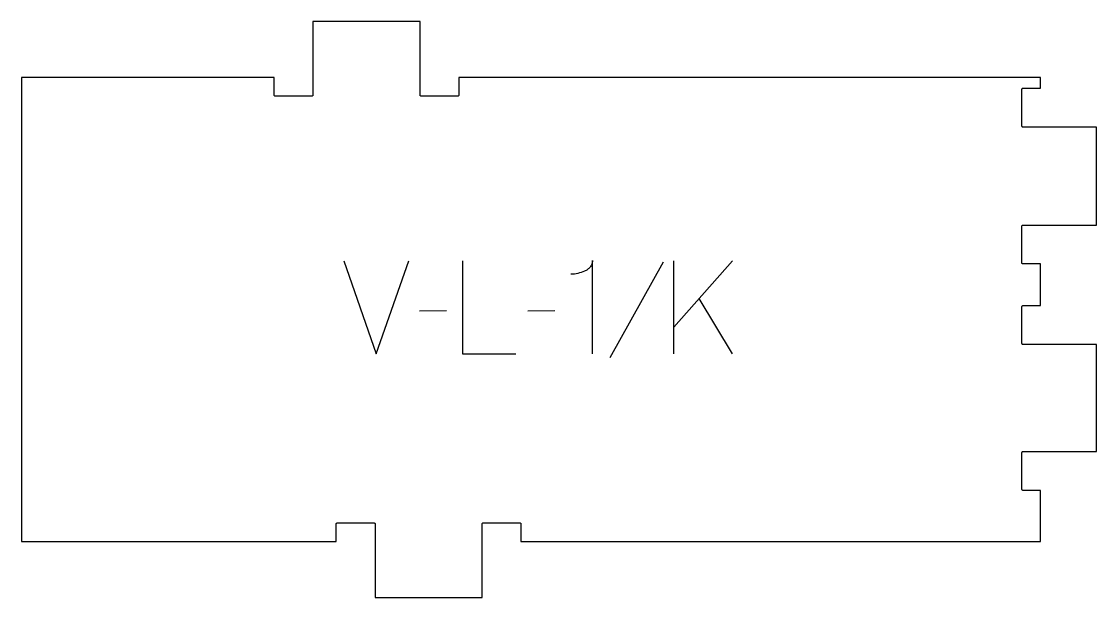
# Model space of a CAD drawing. Extents: x 0 to 346, y 0 to 186.
import ezdxf

# ---------------------------------------------------------------- set-up
doc = ezdxf.new("R2010")
doc.units = 0
doc.layers.add('1_ANYTOOL_1MMDEEP_LABELS_S', color=2, linetype='CONTINUOUS')
doc.layers.add('4_ANYTOOL_CUTTHROUGH_OUTSI', color=5, linetype='CONTINUOUS')

msp = doc.modelspace()

# ---------------------------------------------------------------- linework, layer by layer
at = {"layer": '1_ANYTOOL_1MMDEEP_LABELS_S'}
for p, q in [((206.6823, 107.968114), (189.496586, 77.196686)), ((210.110871, 78.439543), (210.110871, 108.439543)), ((210.110871, 87.053829), (229.053729, 108.439543)), ((229.053729, 78.439543), (218.253729, 96.268114)), ((136.953729, 92.325257), (128.168014, 92.239543)), ((171.839443, 92.325257), (163.053729, 92.239543))]:
    msp.add_line(p, q, dxfattribs=at)
for points in [[(103.825157, 108.439543), (114.196586, 78.439543), (124.739443, 108.439543)], [(142.096586, 108.439543), (142.096586, 78.439543), (159.196586, 78.439543)]]:
    msp.add_lwpolyline(points, dxfattribs=at)
msp.add_lwpolyline([(183.968014, 78.439543), (183.968014, 108.4824, -0.057478), (183.703991, 107.389433, -0.075801), (183.164443, 106.409186, -0.075474), (182.34899, 105.625311, -0.055107), (181.353729, 105.075257, -0.039607), (179.211488, 104.375745, -0.05918), (176.9823, 104.110971)], format="xyb", dxfattribs=at)
at = {"layer": '4_ANYTOOL_CUTTHROUGH_OUTSI'}
msp.add_lwpolyline([(140.888666, 167.5), (140.888666, 161.75, -0.414214), (140.638666, 161.5), (128.638666, 161.5, -0.414214), (128.388666, 161.75), (128.388666, 185.5), (93.888666, 185.5), (93.888666, 161.75, -0.414214), (93.638666, 161.5), (81.638666, 161.5, -0.414214), (81.388666, 161.75), (81.388666, 167.5), (0, 167.5), (0, 18), (101.388666, 18), (101.388666, 23.75, -0.414214), (101.638666, 24), (113.638666, 24, -0.414214), (113.888666, 23.75), (113.888666, 0), (148.388666, 0), (148.388666, 23.75, -0.414214), (148.638666, 24), (160.638666, 24, -0.414214), (160.888666, 23.75), (160.888666, 18), (328.277332, 18), (328.277332, 34.5), (322.527332, 34.5, -0.414214), (322.277332, 34.75), (322.277332, 46.75, -0.414214), (322.527332, 47), (346.277332, 47), (346.277332, 81.5), (322.527332, 81.5, -0.414214), (322.277332, 81.75), (322.277332, 93.75, -0.414214), (322.527332, 94), (328.277332, 94), (328.277332, 107.411), (322.527332, 107.411, -0.414214), (322.277332, 107.661), (322.277332, 119.661, -0.414214), (322.527332, 119.911), (346.277332, 119.911), (346.277332, 151.5), (322.527332, 151.5, -0.414214), (322.277332, 151.75), (322.277332, 163.75, -0.414214), (322.527332, 164), (328.277332, 164), (328.277332, 167.5)], format="xyb", close=True, dxfattribs=at)

doc.saveas('drawing.dxf')
